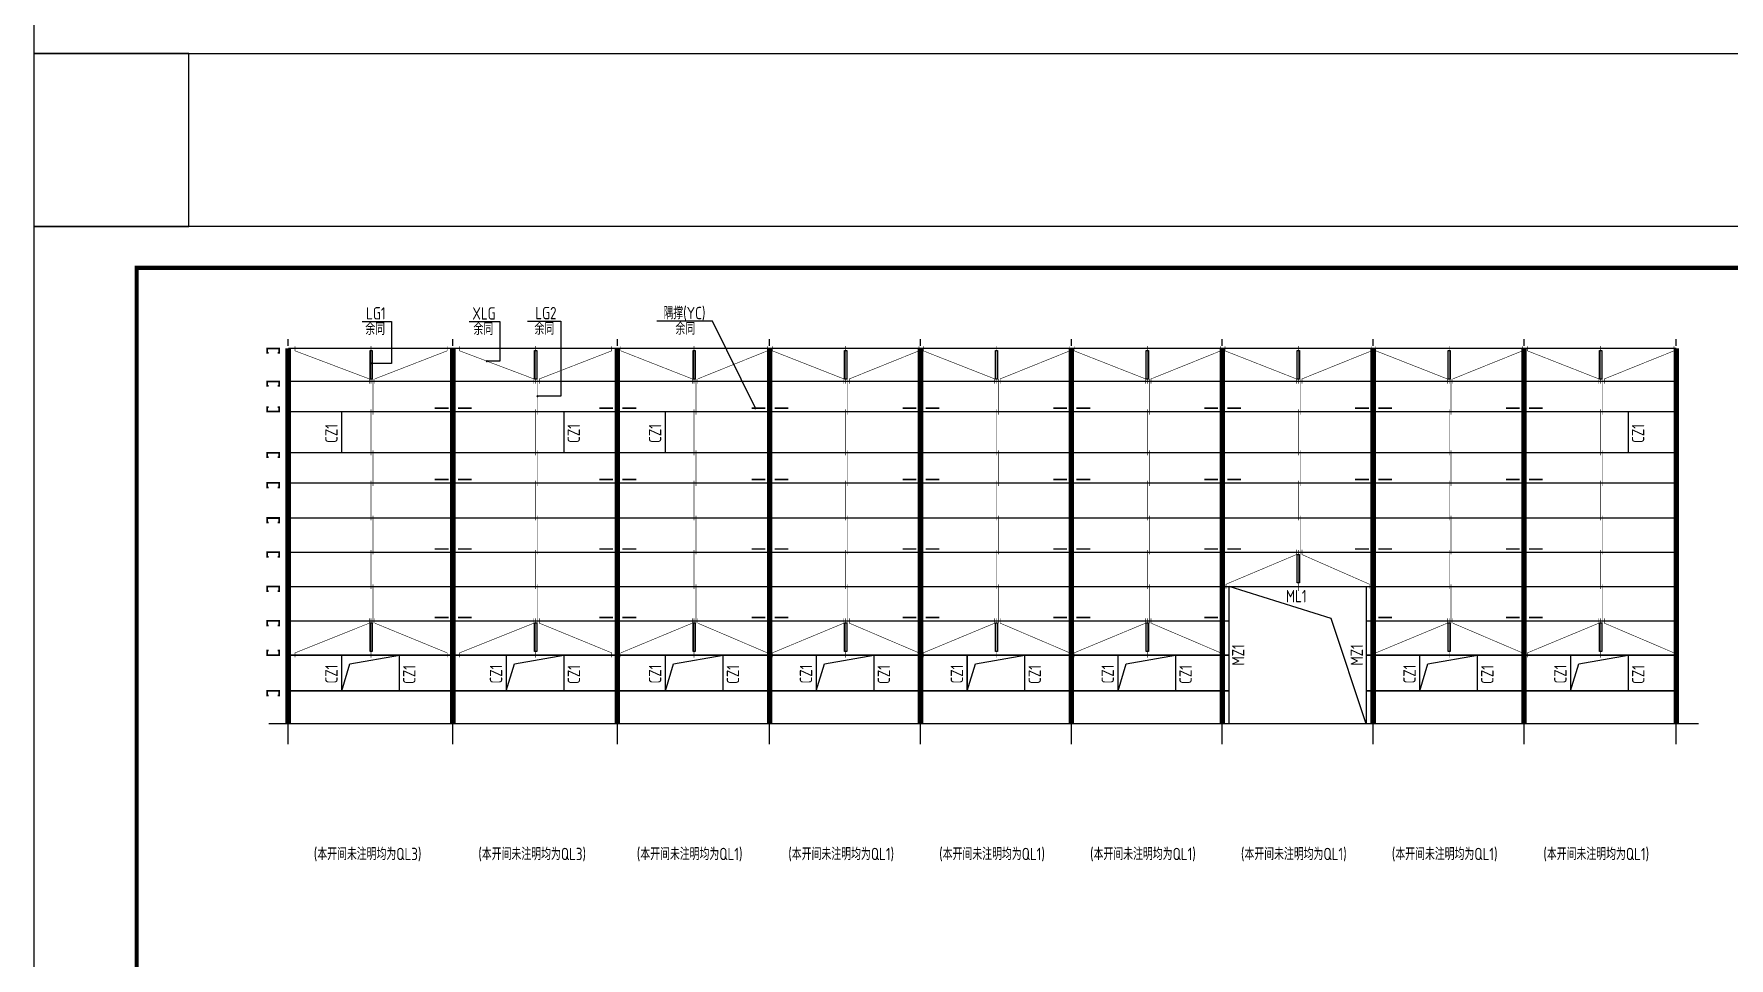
# Model space of a CAD drawing. Extents: x 9752569 to 9923256, y 1590558 to 2510207.
# Drawn here: x 9811806 to 9873603, y 1893345 to 1927033 of the extents above; entities that cross this region are included whole.
import ezdxf

# ---------------------------------------------------------------- set-up
doc = ezdxf.new("R2010")
doc.units = 0
doc.header["$LTSCALE"] = 1000
doc.header["$MEASUREMENT"] = 0
doc.linetypes.add('DOTE', pattern=[2.42, 2, -0.2, 0.02, -0.2])
doc.layers.get('0').update_dxf_attribs({"linetype": 'CONTINUOUS'})
for name, color, linetype in [('621', 2, 'CONTINUOUS'), ('DIM_LEAD', 3, 'CONTINUOUS'), ('DOTE', 8, 'DOTE'), ('PUB_TITLE', 4, 'CONTINUOUS'), ('WINDOW', 4, 'CONTINUOUS'), ('屋面隅撑', 6, 'CONTINUOUS'), ('柱', 2, 'CONTINUOUS'), ('标注文字', 3, 'CONTINUOUS'), ('梁', 4, 'CONTINUOUS'), ('檩条拉条', 1, 'CONTINUOUS'), ('洞口边线', 6, 'CONTINUOUS')]:
    doc.layers.add(name, color=color, linetype=linetype)
doc.styles.add('TSSD_REIN', font='atssdeng.shx', dxfattribs={"width": 0.7, "bigfont": 'atssdchn.shx'})

msp = doc.modelspace()

# ---------------------------------------------------------------- linework, layer by layer
msp.add_line((9872492.7, 1901887.1), (9820368.9, 1901887.1))
at = {"layer": '621', "color": 6, "const_width": 61.9}
for points in [[(9820359.8, 1915402), (9820304.7, 1915402), (9820304.7, 1915567.2), (9820745.2, 1915567.2), (9820745.2, 1915402), (9820690.1, 1915402)], [(9820359.8, 1914202), (9820304.7, 1914202), (9820304.7, 1914367.2), (9820745.2, 1914367.2), (9820745.2, 1914202), (9820690.1, 1914202)], [(9820359.8, 1913432.3), (9820304.7, 1913432.3), (9820304.7, 1913267.2), (9820745.2, 1913267.2), (9820745.2, 1913432.3), (9820690.1, 1913432.3)], [(9820359.8, 1911602), (9820304.7, 1911602), (9820304.7, 1911767.2), (9820745.2, 1911767.2), (9820745.2, 1911602), (9820690.1, 1911602)], [(9820359.8, 1910502), (9820304.7, 1910502), (9820304.7, 1910667.2), (9820745.2, 1910667.2), (9820745.2, 1910502), (9820690.1, 1910502)], [(9820359.8, 1909222), (9820304.7, 1909222), (9820304.7, 1909387.2), (9820745.2, 1909387.2), (9820745.2, 1909222), (9820690.1, 1909222)], [(9820359.8, 1907972), (9820304.7, 1907972), (9820304.7, 1908137.2), (9820745.2, 1908137.2), (9820745.2, 1907972), (9820690.1, 1907972)], [(9820359.8, 1906722), (9820304.7, 1906722), (9820304.7, 1906887.2), (9820745.2, 1906887.2), (9820745.2, 1906722), (9820690.1, 1906722)], [(9820359.8, 1905472), (9820304.7, 1905472), (9820304.7, 1905637.2), (9820745.2, 1905637.2), (9820745.2, 1905472), (9820690.1, 1905472)], [(9820359.8, 1904552.3), (9820304.7, 1904552.3), (9820304.7, 1904387.2), (9820745.2, 1904387.2), (9820745.2, 1904552.3), (9820690.1, 1904552.3)], [(9820359.8, 1902922), (9820304.7, 1902922), (9820304.7, 1903087.2), (9820745.2, 1903087.2), (9820745.2, 1902922), (9820690.1, 1902922)]]:
    msp.add_lwpolyline(points, dxfattribs=at)
at = {"layer": 'DIM_LEAD'}
for points in [[(9823768.1, 1916548.2), (9824842.9, 1916548.2), (9824842.9, 1915021.6), (9824099.5, 1915021.6)], [(9827678.2, 1916543.8), (9828787.6, 1916543.8), (9828787.6, 1915101.6), (9828320, 1915101.6)], [(9829802.3, 1916556.1), (9831012, 1916556.1), (9831012, 1913826.4), (9830166.3, 1913826.4)], [(9838107.5, 1913384.5), (9836548.5, 1916559.1), (9834512.2, 1916559.1)]]:
    msp.add_lwpolyline(points, dxfattribs=at)
at = {"layer": 'DIM_LEAD', "const_width": 40}
for points in [[(9828300, 1915101.6, 1), (9828340, 1915101.6, 1)], [(9824079.5, 1915021.6, 1), (9824119.5, 1915021.6, 1)], [(9830146.3, 1913826.4, 1), (9830186.3, 1913826.4, 1)], [(9838087.5, 1913384.5, 1), (9838127.5, 1913384.5, 1)]]:
    msp.add_lwpolyline(points, format="xyb", close=True, dxfattribs=at)
at = {"layer": 'DOTE'}
for p, q in [((9821077.4, 1901137.1), (9821077.5, 1915911.4)), ((9827077.4, 1901137.1), (9827077.5, 1915911.4)), ((9833077.4, 1901137.1), (9833077.5, 1915911.4)), ((9838627.4, 1901137.1), (9838627.5, 1915911.4)), ((9844127.4, 1901137.1), (9844127.5, 1915911.4)), ((9849627.4, 1901137.1), (9849627.5, 1915911.4)), ((9855127.4, 1901137.1), (9855127.5, 1915911.4)), ((9860627.4, 1901137.1), (9860627.5, 1915911.4)), ((9866127.4, 1901137.1), (9866127.5, 1915911.4)), ((9871677.4, 1901137.1), (9871677.5, 1915911.4))]:
    msp.add_line(p, q, dxfattribs=at)
at = {"layer": 'PUB_TITLE'}
for points in [[(9811805.5, 1926320.1), (9923255.5, 1926320.1), (9923255.5, 1989320.1), (9811805.5, 1989320.1)], [(9811805.5, 1857007.7), (9923255.5, 1857007.7), (9923255.5, 1920007.7), (9811805.5, 1920007.7)]]:
    msp.add_lwpolyline(points, close=True, dxfattribs=at)
at = {"layer": 'PUB_TITLE', "color": 1}
msp.add_lwpolyline([(9811805.5, 1920007.7), (9817449, 1920007.7), (9817449, 1926320.1), (9811805.5, 1926320.1)], close=True, dxfattribs=at)
at = {"layer": 'PUB_TITLE', "const_width": 150}
msp.add_lwpolyline([(9815555.5, 1858507.7), (9921755.5, 1858507.7), (9921755.5, 1918507.7), (9815555.5, 1918507.7)], close=True, dxfattribs=at)
at = {"layer": 'WINDOW', "color": 5, "const_width": 50}
for points in [[(9823027.4, 1911767.1), (9823027.4, 1913267.1)], [(9831127.4, 1911767.1), (9831127.4, 1913267.1)], [(9834827.4, 1911767.1), (9834827.4, 1913267.1)], [(9869927.4, 1911767.1), (9869927.4, 1913267.1)], [(9860627.4, 1906887.1), (9855127.4, 1906887.1)]]:
    msp.add_lwpolyline(points, dxfattribs=at)
for points in [[(9860377.4, 1906887.1), (9855377.4, 1906887.1), (9855377.4, 1901887.1), (9860377.4, 1901887.1)], [(9823027.4, 1904387.1), (9825127.4, 1904387.1), (9825127.4, 1903087.1), (9823027.4, 1903087.1)], [(9829027.4, 1904387.1), (9831127.4, 1904387.1), (9831127.4, 1903087.1), (9829027.4, 1903087.1)], [(9834827.4, 1904387.1), (9836927.4, 1904387.1), (9836927.4, 1903087.1), (9834827.4, 1903087.1)], [(9840327.4, 1904387.1), (9842427.4, 1904387.1), (9842427.4, 1903087.1), (9840327.4, 1903087.1)], [(9845827.4, 1904387.1), (9847927.4, 1904387.1), (9847927.4, 1903087.1), (9845827.4, 1903087.1)], [(9851327.4, 1904387.1), (9853427.4, 1904387.1), (9853427.4, 1903087.1), (9851327.4, 1903087.1)], [(9862327.4, 1904387.1), (9864427.4, 1904387.1), (9864427.4, 1903087.1), (9862327.4, 1903087.1)], [(9867827.4, 1904387.1), (9869927.4, 1904387.1), (9869927.4, 1903087.1), (9867827.4, 1903087.1)]]:
    msp.add_lwpolyline(points, close=True, dxfattribs=at)
at = {"layer": '屋面隅撑', "color": 6, "const_width": 50}
for points in [[(9826921.3, 1913389.8), (9826421.3, 1913389.8)], [(9827762, 1913389.8), (9827262, 1913389.8)], [(9832921.3, 1913389.8), (9832421.3, 1913389.8)], [(9833762, 1913389.8), (9833262, 1913389.8)], [(9838471.3, 1913389.8), (9837971.3, 1913389.8)], [(9839312, 1913389.8), (9838812, 1913389.8)], [(9843971.3, 1913389.8), (9843471.3, 1913389.8)], [(9844812, 1913389.8), (9844312, 1913389.8)], [(9849471.3, 1913389.8), (9848971.3, 1913389.8)], [(9850312, 1913389.8), (9849812, 1913389.8)], [(9854971.3, 1913389.8), (9854471.3, 1913389.8)], [(9855812, 1913389.8), (9855312, 1913389.8)], [(9860471.3, 1913389.8), (9859971.3, 1913389.8)], [(9861312, 1913389.8), (9860812, 1913389.8)], [(9865971.3, 1913389.8), (9865471.3, 1913389.8)], [(9866812, 1913389.8), (9866312, 1913389.8)], [(9826921.3, 1910789.8), (9826421.3, 1910789.8)], [(9827762, 1910789.8), (9827262, 1910789.8)], [(9832921.3, 1910789.8), (9832421.3, 1910789.8)], [(9833762, 1910789.8), (9833262, 1910789.8)], [(9838471.3, 1910789.8), (9837971.3, 1910789.8)], [(9839312, 1910789.8), (9838812, 1910789.8)], [(9843971.3, 1910789.8), (9843471.3, 1910789.8)], [(9844812, 1910789.8), (9844312, 1910789.8)], [(9849471.3, 1910789.8), (9848971.3, 1910789.8)], [(9850312, 1910789.8), (9849812, 1910789.8)], [(9854971.3, 1910789.8), (9854471.3, 1910789.8)], [(9855812, 1910789.8), (9855312, 1910789.8)], [(9860471.3, 1910789.8), (9859971.3, 1910789.8)], [(9861312, 1910789.8), (9860812, 1910789.8)], [(9865971.3, 1910789.8), (9865471.3, 1910789.8)], [(9866812, 1910789.8), (9866312, 1910789.8)], [(9826921.3, 1908259.8), (9826421.3, 1908259.8)], [(9827762, 1908259.8), (9827262, 1908259.8)], [(9832921.3, 1908259.8), (9832421.3, 1908259.8)], [(9833762, 1908259.8), (9833262, 1908259.8)], [(9838471.3, 1908259.8), (9837971.3, 1908259.8)], [(9839312, 1908259.8), (9838812, 1908259.8)], [(9843971.3, 1908259.8), (9843471.3, 1908259.8)], [(9844812, 1908259.8), (9844312, 1908259.8)], [(9849471.3, 1908259.8), (9848971.3, 1908259.8)], [(9850312, 1908259.8), (9849812, 1908259.8)], [(9854971.3, 1908259.8), (9854471.3, 1908259.8)], [(9855812, 1908259.8), (9855312, 1908259.8)], [(9860471.3, 1908259.8), (9859971.3, 1908259.8)], [(9861312, 1908259.8), (9860812, 1908259.8)], [(9865971.3, 1908259.8), (9865471.3, 1908259.8)], [(9866812, 1908259.8), (9866312, 1908259.8)], [(9826921.3, 1905759.8), (9826421.3, 1905759.8)], [(9827762, 1905759.8), (9827262, 1905759.8)], [(9832921.3, 1905759.8), (9832421.3, 1905759.8)], [(9833762, 1905759.8), (9833262, 1905759.8)], [(9838471.3, 1905759.8), (9837971.3, 1905759.8)], [(9839312, 1905759.8), (9838812, 1905759.8)], [(9843971.3, 1905759.8), (9843471.3, 1905759.8)], [(9844812, 1905759.8), (9844312, 1905759.8)], [(9849471.3, 1905759.8), (9848971.3, 1905759.8)], [(9850312, 1905759.8), (9849812, 1905759.8)], [(9854971.3, 1905759.8), (9854471.3, 1905759.8)], [(9861312, 1905759.8), (9860812, 1905759.8)], [(9865971.3, 1905759.8), (9865471.3, 1905759.8)], [(9866812, 1905759.8), (9866312, 1905759.8)]]:
    msp.add_lwpolyline(points, dxfattribs=at)
at = {"layer": '柱', "color": 2, "const_width": 200}
for points in [[(9821077.4, 1915567.1), (9821077.4, 1901887.1)], [(9827077.4, 1915567.1), (9827077.4, 1901887.1)], [(9833077.4, 1915567.1), (9833077.4, 1901887.1)], [(9838627.4, 1915567.1), (9838627.4, 1901887.1)], [(9844127.4, 1915567.1), (9844127.4, 1901887.1)], [(9849627.4, 1915567.1), (9849627.4, 1901887.1)], [(9855127.4, 1915567.1), (9855127.4, 1901887.1)], [(9860627.4, 1915567.1), (9860627.4, 1901887.1)], [(9866127.4, 1915567.1), (9866127.4, 1901887.1)], [(9871677.4, 1915567.1), (9871677.4, 1901887.1)]]:
    msp.add_lwpolyline(points, dxfattribs=at)
at = {"layer": '梁', "color": 150, "const_width": 50}
for points in [[(9821077.4, 1915567.1), (9871677.4, 1915567.1)], [(9821077.4, 1914367.1), (9871677.4, 1914367.1)], [(9821077.4, 1913267.1), (9871677.4, 1913267.1)], [(9821077.4, 1911767.1), (9871677.4, 1911767.1)], [(9821077.4, 1910667.1), (9871677.4, 1910667.1)], [(9821077.4, 1909387.1), (9871677.4, 1909387.1)], [(9821077.4, 1908137.1), (9871677.4, 1908137.1)], [(9821077.4, 1906887.1), (9871677.4, 1906887.1)], [(9821077.4, 1905637.1), (9855377.4, 1905637.1)], [(9860377.4, 1905637.1), (9871677.4, 1905637.1)], [(9821077.4, 1904387.1), (9855377.4, 1904387.1)], [(9860377.4, 1904387.1), (9871677.4, 1904387.1)], [(9821077.4, 1903087.1), (9855377.4, 1903087.1)], [(9860377.4, 1903087.1), (9871677.4, 1903087.1)]]:
    msp.add_lwpolyline(points, dxfattribs=at)
at = {"layer": '檩条拉条', "color": 1, "const_width": 20}
for points in [[(9821326.6, 1915645.1), (9821326.6, 1915480), (9824030.8, 1914457.1), (9824030.8, 1914283.7)], [(9824098, 1915653.7), (9824098, 1914288.2)], [(9826869.3, 1915645.1), (9826869.3, 1915480), (9824232.3, 1914457.1), (9824232.3, 1914283.7)], [(9827326.6, 1915645.1), (9827326.6, 1915480), (9830030.8, 1914457.1), (9830030.8, 1914283.7)], [(9830098, 1915653.7), (9830098, 1914288.2)], [(9832869.3, 1915645.1), (9832869.3, 1915480), (9830232.3, 1914457.1), (9830232.3, 1914283.7)], [(9833201.6, 1915645.1), (9833201.6, 1915480), (9835805.8, 1914457.1), (9835805.8, 1914283.7)], [(9835873, 1915653.7), (9835873, 1914288.2)], [(9838544.3, 1915645.1), (9838544.3, 1915480), (9836007.3, 1914457.1), (9836007.3, 1914283.7)], [(9838726.6, 1915645.1), (9838726.6, 1915480), (9841330.8, 1914457.1), (9841330.8, 1914283.7)], [(9841398, 1915653.7), (9841398, 1914288.2)], [(9844069.3, 1915645.1), (9844069.3, 1915480), (9841532.3, 1914457.1), (9841532.3, 1914283.7)], [(9844226.6, 1915645.1), (9844226.6, 1915480), (9846830.8, 1914457.1), (9846830.8, 1914283.7)], [(9846898, 1915653.7), (9846898, 1914288.2)], [(9849569.3, 1915645.1), (9849569.3, 1915480), (9847032.3, 1914457.1), (9847032.3, 1914283.7)], [(9849726.6, 1915645.1), (9849726.6, 1915480), (9852330.8, 1914457.1), (9852330.8, 1914283.7)], [(9852398, 1915653.7), (9852398, 1914288.2)], [(9855069.3, 1915645.1), (9855069.3, 1915480), (9852532.3, 1914457.1), (9852532.3, 1914283.7)], [(9855226.6, 1915645.1), (9855226.6, 1915480), (9857830.8, 1914457.1), (9857830.8, 1914283.7)], [(9857898, 1915653.7), (9857898, 1914288.2)], [(9860569.3, 1915645.1), (9860569.3, 1915480), (9858032.3, 1914457.1), (9858032.3, 1914283.7)], [(9860726.6, 1915645.1), (9860726.6, 1915480), (9863330.8, 1914457.1), (9863330.8, 1914283.7)], [(9863398, 1915653.7), (9863398, 1914288.2)], [(9866069.3, 1915645.1), (9866069.3, 1915480), (9863532.3, 1914457.1), (9863532.3, 1914283.7)], [(9866251.6, 1915645.1), (9866251.6, 1915480), (9868855.8, 1914457.1), (9868855.8, 1914283.7)], [(9868923, 1915653.7), (9868923, 1914288.2)], [(9871594.3, 1915645.1), (9871594.3, 1915480), (9869057.3, 1914457.1), (9869057.3, 1914283.7)], [(9824165.2, 1914457), (9824165.2, 1913158.6)], [(9830165.2, 1914457), (9830165.2, 1913158.6)], [(9835940.2, 1914457), (9835940.2, 1913158.6)], [(9841465.2, 1914457), (9841465.2, 1913158.6)], [(9846965.2, 1914457), (9846965.2, 1913158.6)], [(9852465.2, 1914457), (9852465.2, 1913158.6)], [(9857965.2, 1914457), (9857965.2, 1913158.6)], [(9863465.2, 1914457), (9863465.2, 1913158.6)], [(9868990.2, 1914457), (9868990.2, 1913158.6)], [(9824098, 1913353.7), (9824098, 1911665.6)], [(9830098, 1913353.7), (9830098, 1911665.6)], [(9835873, 1913353.7), (9835873, 1911665.6)], [(9841398, 1913353.7), (9841398, 1911665.6)], [(9846898, 1913353.7), (9846898, 1911665.6)], [(9852398, 1913353.7), (9852398, 1911665.6)], [(9857898, 1913353.7), (9857898, 1911665.6)], [(9863398, 1913353.7), (9863398, 1911665.6)], [(9868923, 1913353.7), (9868923, 1911665.6)], [(9824165.2, 1911857), (9824165.2, 1910558.6)], [(9830165.2, 1911857), (9830165.2, 1910558.6)], [(9835940.2, 1911857), (9835940.2, 1910558.6)], [(9841465.2, 1911857), (9841465.2, 1910558.6)], [(9846965.2, 1911857), (9846965.2, 1910558.6)], [(9852465.2, 1911857), (9852465.2, 1910558.6)], [(9857965.2, 1911857), (9857965.2, 1910558.6)], [(9863465.2, 1911857), (9863465.2, 1910558.6)], [(9868990.2, 1911857), (9868990.2, 1910558.6)], [(9824098, 1910753.7), (9824098, 1909300.5)], [(9830098, 1910753.7), (9830098, 1909300.5)], [(9835873, 1910753.7), (9835873, 1909300.5)], [(9841398, 1910753.7), (9841398, 1909300.5)], [(9846898, 1910753.7), (9846898, 1909300.5)], [(9852398, 1910753.7), (9852398, 1909300.5)], [(9857898, 1910753.7), (9857898, 1909300.5)], [(9863398, 1910753.7), (9863398, 1909300.5)], [(9868923, 1910753.7), (9868923, 1909300.5)], [(9824165.2, 1909477), (9824165.2, 1908057.7)], [(9830165.2, 1909477), (9830165.2, 1908057.7)], [(9835940.2, 1909477), (9835940.2, 1908057.7)], [(9841465.2, 1909477), (9841465.2, 1908057.7)], [(9846965.2, 1909477), (9846965.2, 1908057.7)], [(9852465.2, 1909477), (9852465.2, 1908057.7)], [(9857965.2, 1909477), (9857965.2, 1908057.7)], [(9863465.2, 1909477), (9863465.2, 1908057.7)], [(9868990.2, 1909477), (9868990.2, 1908057.7)], [(9824098, 1908223.7), (9824098, 1906795.9)], [(9830098, 1908223.7), (9830098, 1906795.9)], [(9835873, 1908223.7), (9835873, 1906795.9)], [(9841398, 1908223.7), (9841398, 1906795.9)], [(9846898, 1908223.7), (9846898, 1906795.9)], [(9852398, 1908223.7), (9852398, 1906795.9)], [(9855260.1, 1906805.9), (9855260.1, 1906971.1), (9857830.8, 1908053.6), (9857830.8, 1908226.9)], [(9857898, 1908223.7), (9857898, 1906795.9)], [(9857898, 1908159.7), (9857898, 1906731.9)], [(9860496.4, 1906805.9), (9860496.4, 1906971.1), (9858032.3, 1908053.6), (9858032.3, 1908226.9)], [(9863398, 1908223.7), (9863398, 1906795.9)], [(9868923, 1908223.7), (9868923, 1906795.9)], [(9824165.2, 1906972.5), (9824165.2, 1905553.2)], [(9830165.2, 1906972.5), (9830165.2, 1905553.2)], [(9835940.2, 1906972.5), (9835940.2, 1905553.2)], [(9841465.2, 1906972.5), (9841465.2, 1905553.2)], [(9846965.2, 1906972.5), (9846965.2, 1905553.2)], [(9852465.2, 1906972.5), (9852465.2, 1905553.2)], [(9863465.2, 1906972.5), (9863465.2, 1905553.2)], [(9868990.2, 1906972.5), (9868990.2, 1905553.2)], [(9821326.6, 1904305.9), (9821326.6, 1904471.1), (9824030.8, 1905553.6), (9824030.8, 1905726.9)], [(9824098, 1905723.7), (9824098, 1904295.9)], [(9826869.3, 1904305.9), (9826869.3, 1904471.1), (9824232.3, 1905553.6), (9824232.3, 1905726.9)], [(9827326.6, 1904305.9), (9827326.6, 1904471.1), (9830030.8, 1905553.6), (9830030.8, 1905726.9)], [(9830098, 1905723.7), (9830098, 1904295.9)], [(9832869.3, 1904305.9), (9832869.3, 1904471.1), (9830232.3, 1905553.6), (9830232.3, 1905726.9)], [(9833201.6, 1904305.9), (9833201.6, 1904471.1), (9835805.8, 1905553.6), (9835805.8, 1905726.9)], [(9835873, 1905723.7), (9835873, 1904295.9)], [(9838544.3, 1904305.9), (9838544.3, 1904471.1), (9836007.3, 1905553.6), (9836007.3, 1905726.9)], [(9838726.6, 1904305.9), (9838726.6, 1904471.1), (9841330.8, 1905553.6), (9841330.8, 1905726.9)], [(9841398, 1905723.7), (9841398, 1904295.9)], [(9844069.3, 1904305.9), (9844069.3, 1904471.1), (9841532.3, 1905553.6), (9841532.3, 1905726.9)], [(9844226.6, 1904305.9), (9844226.6, 1904471.1), (9846830.8, 1905553.6), (9846830.8, 1905726.9)], [(9846898, 1905723.7), (9846898, 1904295.9)], [(9849569.3, 1904305.9), (9849569.3, 1904471.1), (9847032.3, 1905553.6), (9847032.3, 1905726.9)], [(9849726.6, 1904305.9), (9849726.6, 1904471.1), (9852330.8, 1905553.6), (9852330.8, 1905726.9)], [(9852398, 1905723.7), (9852398, 1904295.9)], [(9855069.3, 1904305.9), (9855069.3, 1904471.1), (9852532.3, 1905553.6), (9852532.3, 1905726.9)], [(9860726.6, 1904305.9), (9860726.6, 1904471.1), (9863330.8, 1905553.6), (9863330.8, 1905726.9)], [(9863398, 1905723.7), (9863398, 1904295.9)], [(9866069.3, 1904305.9), (9866069.3, 1904471.1), (9863532.3, 1905553.6), (9863532.3, 1905726.9)], [(9866251.6, 1904305.9), (9866251.6, 1904471.1), (9868855.8, 1905553.6), (9868855.8, 1905726.9)], [(9868923, 1905723.7), (9868923, 1904295.9)], [(9871594.3, 1904305.9), (9871594.3, 1904471.1), (9869057.3, 1905553.6), (9869057.3, 1905726.9)]]:
    msp.add_lwpolyline(points, dxfattribs=at)
at = {"layer": '檩条拉条', "color": 3}
for points in [[(9824058, 1915490.6), (9824138, 1915490.6), (9824138, 1914451.8), (9824058, 1914451.8)], [(9830058, 1915490.6), (9830138, 1915490.6), (9830138, 1914451.8), (9830058, 1914451.8)], [(9835833, 1915490.6), (9835913, 1915490.6), (9835913, 1914451.8), (9835833, 1914451.8)], [(9841358, 1915490.6), (9841438, 1915490.6), (9841438, 1914451.8), (9841358, 1914451.8)], [(9846858, 1915490.6), (9846938, 1915490.6), (9846938, 1914451.8), (9846858, 1914451.8)], [(9852358, 1915490.6), (9852438, 1915490.6), (9852438, 1914451.8), (9852358, 1914451.8)], [(9857858, 1915490.6), (9857938, 1915490.6), (9857938, 1914451.8), (9857858, 1914451.8)], [(9863358, 1915490.6), (9863438, 1915490.6), (9863438, 1914451.8), (9863358, 1914451.8)], [(9868883, 1915490.6), (9868963, 1915490.6), (9868963, 1914451.8), (9868883, 1914451.8)], [(9857858, 1908060.6), (9857938, 1908060.6), (9857938, 1907021.8), (9857858, 1907021.8)], [(9824058, 1905560.6), (9824138, 1905560.6), (9824138, 1904521.8), (9824058, 1904521.8)], [(9830058, 1905560.6), (9830138, 1905560.6), (9830138, 1904521.8), (9830058, 1904521.8)], [(9835833, 1905560.6), (9835913, 1905560.6), (9835913, 1904521.8), (9835833, 1904521.8)], [(9841358, 1905560.6), (9841438, 1905560.6), (9841438, 1904521.8), (9841358, 1904521.8)], [(9846858, 1905560.6), (9846938, 1905560.6), (9846938, 1904521.8), (9846858, 1904521.8)], [(9852358, 1905560.6), (9852438, 1905560.6), (9852438, 1904521.8), (9852358, 1904521.8)], [(9863358, 1905560.6), (9863438, 1905560.6), (9863438, 1904521.8), (9863358, 1904521.8)], [(9868883, 1905560.6), (9868963, 1905560.6), (9868963, 1904521.8), (9868883, 1904521.8)]]:
    msp.add_lwpolyline(points, close=True, dxfattribs=at)
at = {"layer": '洞口边线'}
for points in [[(9860377.4, 1901887.1), (9859096.6, 1905721.8), (9855377.4, 1906887.1)], [(9823027.4, 1903087.1), (9823325.9, 1904075.5), (9825127.4, 1904387.1)], [(9829027.4, 1903087.1), (9829325.9, 1904075.5), (9831127.4, 1904387.1)], [(9834827.4, 1903087.1), (9835125.9, 1904075.5), (9836927.4, 1904387.1)], [(9840327.4, 1903087.1), (9840625.9, 1904075.5), (9842427.4, 1904387.1)], [(9845827.4, 1903087.1), (9846125.9, 1904075.5), (9847927.4, 1904387.1)], [(9851327.4, 1903087.1), (9851625.9, 1904075.5), (9853427.4, 1904387.1)], [(9862327.4, 1903087.1), (9862625.9, 1904075.5), (9864427.4, 1904387.1)], [(9867827.4, 1903087.1), (9868125.9, 1904075.5), (9869927.4, 1904387.1)]]:
    msp.add_lwpolyline(points, dxfattribs=at)

# ---------------------------------------------------------------- texts
at = {"layer": '标注文字', "style": 'TSSD_REIN', "width": 0.8}
for s, p in [('LG1', (9823915.5, 1916622.8)), ('XLG', (9827790.9, 1916618.4)), ('LG2', (9830084.6, 1916630.7)), ('隅撑(YC)', (9834754.2, 1916633.7)), ('余同', (9823885.6, 1916057.6)), ('余同', (9827830.2, 1916053.2)), ('余同', (9830054.7, 1916065.5)), ('余同', (9835192.5, 1916068.5))]:
    msp.add_text(s, height=450, dxfattribs=at).set_placement(p)
at = {"layer": '标注文字', "color": 6, "style": 'TSSD_REIN', "width": 0.8}
for s, p in [('CZ1', (9822875.5, 1912123)), ('CZ1', (9831710.3, 1912123)), ('CZ1', (9834675.5, 1912123)), ('CZ1', (9870510.3, 1912123)), ('MZ1', (9855931.2, 1904009)), ('MZ1', (9860256.3, 1904009)), ('CZ1', (9822877.2, 1903354.1)), ('CZ1', (9828877.2, 1903354.1)), ('CZ1', (9834677.2, 1903354.1)), ('CZ1', (9840177.2, 1903354.1)), ('CZ1', (9845677.2, 1903354.1)), ('CZ1', (9851177.2, 1903354.1)), ('CZ1', (9862177.2, 1903354.1)), ('CZ1', (9867677.2, 1903354.1)), ('CZ1', (9825714.9, 1903338.7)), ('CZ1', (9831714.9, 1903338.7)), ('CZ1', (9837514.9, 1903338.7)), ('CZ1', (9843014.9, 1903338.7)), ('CZ1', (9848514.9, 1903338.7)), ('CZ1', (9854014.9, 1903338.7)), ('CZ1', (9865014.9, 1903338.7)), ('CZ1', (9870514.9, 1903338.7))]:
    msp.add_text(s, height=450, rotation=90, dxfattribs=at).set_placement(p)
for s, p in [('ML1', (9857446.6, 1906312.3)), ('(本开间未注明均为QL3)', (9822007.3, 1896915.1)), ('(本开间未注明均为QL3)', (9828007.3, 1896915.1)), ('(本开间未注明均为QL1)', (9833782.3, 1896915.1)), ('(本开间未注明均为QL1)', (9839307.3, 1896915.1)), ('(本开间未注明均为QL1)', (9844807.3, 1896915.1)), ('(本开间未注明均为QL1)', (9850307.3, 1896915.1)), ('(本开间未注明均为QL1)', (9855807.3, 1896915.1)), ('(本开间未注明均为QL1)', (9861307.3, 1896915.1)), ('(本开间未注明均为QL1)', (9866832.3, 1896915.1))]:
    msp.add_text(s, height=450, dxfattribs=at).set_placement(p)

doc.saveas('drawing.dxf')
